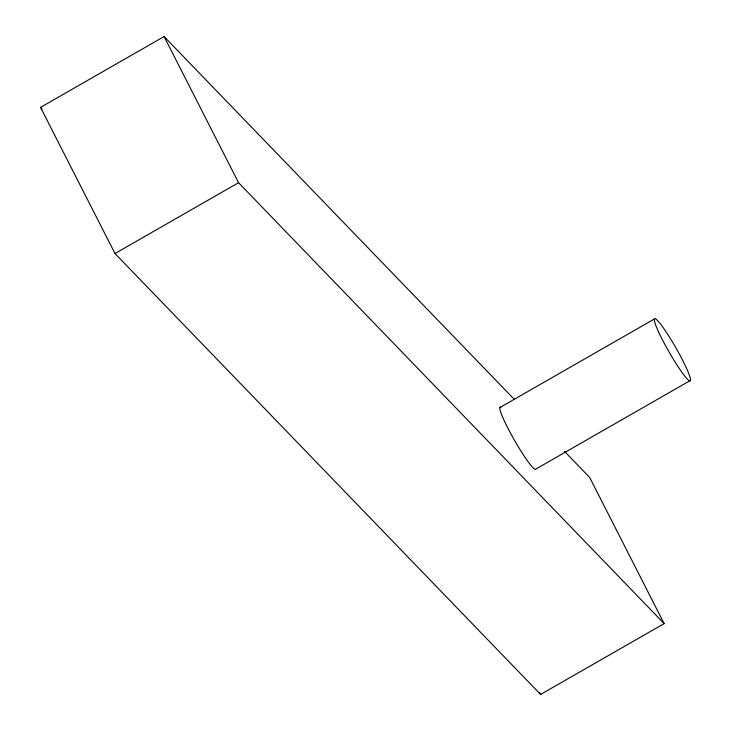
<?xml version="1.0" encoding="UTF-8"?>
<svg xmlns="http://www.w3.org/2000/svg" width="731" height="731" viewBox="0 0 731 731"><rect width="100%" height="100%" fill="white"/><g stroke="black" fill="none" stroke-linecap="round" stroke-linejoin="round"><path stroke-width="1.1" d="M564.305 451.182L589.67 477.453L664.141 623.616L540.584 694.45L115.005 253.547L40.534 107.384L164.091 36.55L514.377 399.455M115.005 253.547L238.562 182.704L664.141 623.616M499.849 407.578L654.291 319.036M690.466 380.422L536.024 468.964A35.828 4.002 60.2 0 1 514.039 439.523A35.828 4.002 60.2 0 1 500.863 407.258M40.534 107.384L42.115 109.029M539.551 692.421L540.584 694.45M164.091 36.55L238.562 182.704M658.503 331.773A35.828 4.002 60.2 0 0 689.452 380.75A35.828 4.002 60.2 0 0 669.185 336.662A35.828 4.002 60.2 0 0 658.503 331.773"/></g></svg>
